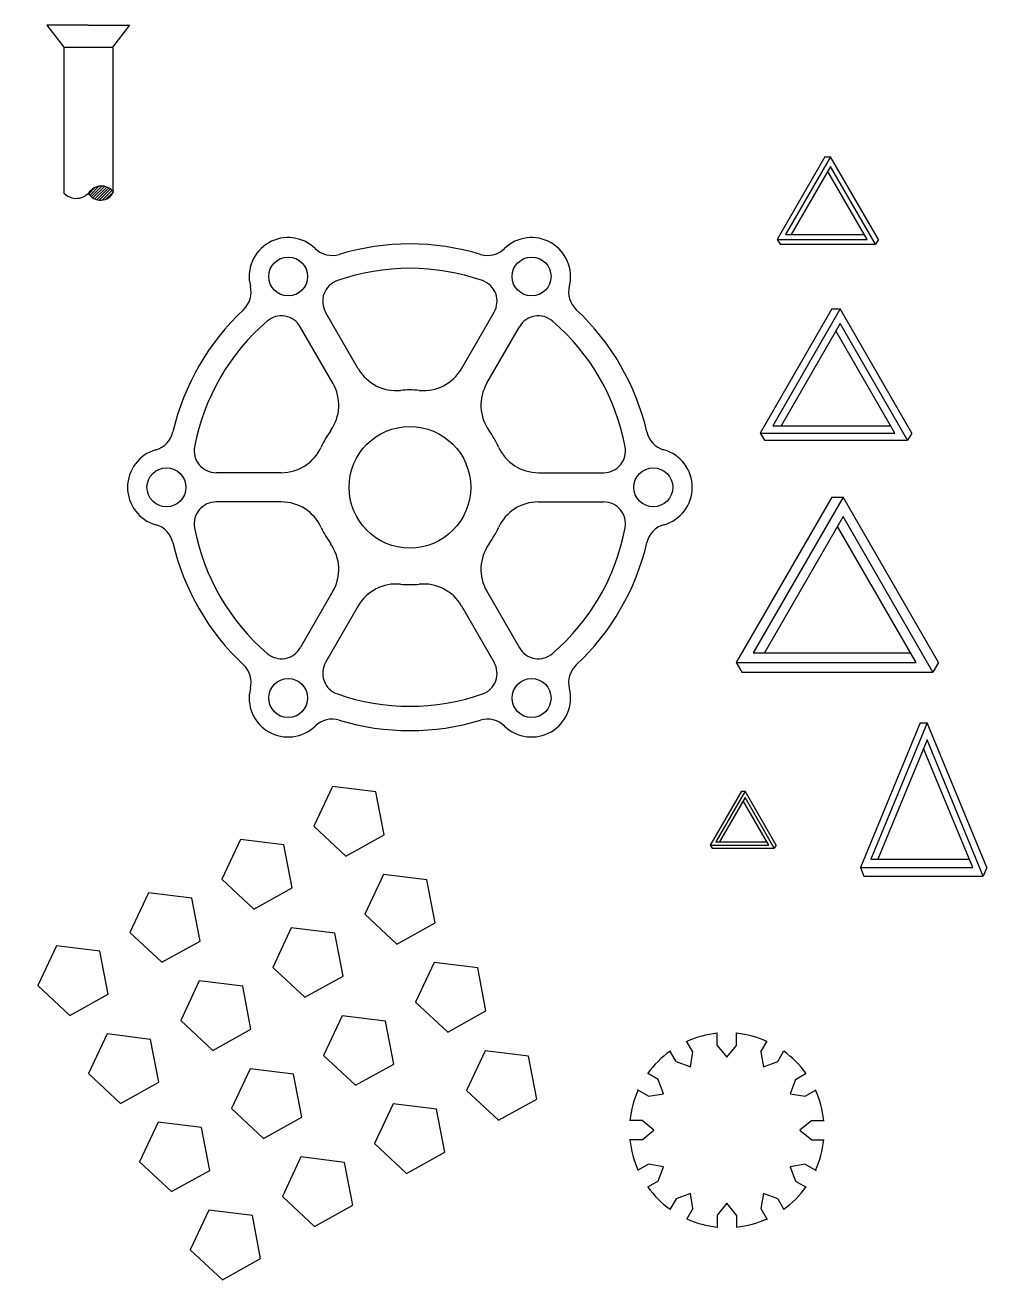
# Model space of a CAD drawing. Header units: millimetres. Extents: x 2 to 200, y 25 to 284.
import ezdxf

# ---------------------------------------------------------------- set-up
doc = ezdxf.new("R2010")
doc.units = ezdxf.units.MM

# ---------------------------------------------------------------- blocks, each defined once
blk = doc.blocks.new('*U1')
for p, q in [((-11.7, 3), (1.7, 3)), ((-11.7, -3), (1.7, -3))]:
    blk.add_line(p, q)
blk.add_circle((11.9, 0), 4)
for centre, radius, start, end in [((15.46, 12.5), 5, 193.1398, 254.1067), ((-11.7, 12), 9, 204.4433, 270), ((1.7, 7.5), 4.5, 270, 10.6719), ((11.9, 0), 8, 285.8933, 74.1067), ((-11.7, -12), 9, 90, 155.5567), ((1.7, -7.5), 4.5, 349.3281, 90), ((15.46, -12.5), 5, 105.8933, 166.8602)]:
    blk.add_arc(centre, radius, start, end)
blk = doc.blocks.new('*U2')
at = {"color": 0, "linetype": 'ByBlock', "lineweight": -2, "transparency": 16777216}
for p, rotation in [((43.35, 243.46), 120), ((81.46, 243.46), 59.99999999999999), ((24.3, 210.46), 180), ((43.35, 177.46), 239.9999999999999), ((81.46, 177.46), 299.9999999999999)]:
    blk.add_blockref('*U1', p, dxfattribs=dict(at, rotation=rotation))
blk.add_blockref('*U1', (100.51, 210.46), dxfattribs=at)
blk = doc.blocks.new('TRIANGLE')
for p, q in [((166.43, 257.41), (156.62, 240.42)), ((167.59, 257.41), (158.35, 241.42)), ((166.43, 257.41), (167.59, 257.41)), ((177.4, 240.42), (167.59, 257.41)), ((167.59, 255.41), (159.51, 241.42)), ((176.82, 239.42), (167.59, 255.41)), ((175.09, 240.42), (167.01, 254.41)), ((158.35, 241.42), (174.51, 241.42)), ((156.62, 240.42), (175.09, 240.42)), ((156.62, 240.42), (157.2, 239.42)), ((177.4, 240.42), (176.82, 239.42)), ((157.2, 239.42), (176.82, 239.42))]:
    blk.add_line(p, q)
blk = doc.blocks.new('*U4')
blk.add_lwpolyline([(-4.65, -6.8), (4.34, -6.96), (7.28, 1.54), (0.1, 6.96), (-7.28, 1.81)], close=True)
blk = doc.blocks.new('*U5')
at = {"color": 0, "linetype": 'ByBlock', "lineweight": -2, "transparency": 16777216}
for p in [(0, 62.68), (21.84, 62.68), (43.68, 62.68), (65.52, 62.68), (0, 41.79), (21.84, 41.79), (43.68, 41.79), (65.52, 41.79), (0, 20.89), (21.84, 20.89), (43.68, 20.89), (65.52, 20.89), (0, 0), (21.84, 0), (43.68, 0), (65.52, 0)]:
    blk.add_blockref('*U4', p, dxfattribs=at)
blk = doc.blocks.new('*U6')
for p, q in [((-0.07, 2), (-2.5, 0)), ((-2.5, 0), (-0.07, -2)), ((-0.07, 2), (2.5, 2)), ((-0.07, -2), (2.5, -2))]:
    blk.add_line(p, q)
blk = doc.blocks.new('*U7')
at = {"color": 0, "linetype": 'ByBlock', "lineweight": -2, "transparency": 16777216}
for p, rotation in [((137.53, 72.56), 120), ((146.28, 74.91), 89.99999999999999), ((155.03, 72.56), 59.99999999999999), ((131.12, 66.16), 149.9999999999999), ((161.43, 66.16), 29.99999999999998), ((128.78, 57.41), 180), ((131.12, 48.66), 209.9999999999999), ((161.43, 48.66), 329.9999999999998), ((137.53, 42.25), 239.9999999999999), ((155.03, 42.25), 299.9999999999998), ((146.28, 39.91), 269.9999999999998)]:
    blk.add_blockref('*U6', p, dxfattribs=dict(at, rotation=rotation))
blk.add_blockref('*U6', (163.78, 57.41), dxfattribs=at)

msp = doc.modelspace()

# ---------------------------------------------------------------- hatches: boundary and pattern name
h = msp.add_hatch()
h.set_pattern_fill('ANSI31', color=256, scale=0.13)
edge = h.paths.add_edge_path()
edge.add_arc((17.79, 248.19), 3.2, 39.7331, 146.9375)
edge.add_arc((17.6, 251.35), 2.87, 209.4119, 337.2586)

# ---------------------------------------------------------------- linework, layer by layer
for p, q in [((15.1, 284.44), (6.6, 284.44)), ((6.6, 284.44), (10.1, 279.94)), ((15.1, 284.44), (23.6, 284.44)), ((20.1, 279.94), (23.6, 284.44)), ((10.1, 279.94), (20.1, 279.94)), ((10.1, 279.94), (10.1, 249.94)), ((20.1, 279.94), (20.1, 249.94)), ((20.67, 249.58), (20.67, 249.58))]:
    msp.add_line(p, q)
msp.add_circle((81.16, 189.5), 12.5)
for centre, radius, start, end in [((12.6, 252.31), 3.45, 223.475, 326.5565), ((17.79, 248.19), 3.2, 39.7331, 146.9375), ((17.6, 251.35), 2.87, 209.4119, 337.2586), ((81.16, 189.5), 50, 73.1398, 106.8602), ((81.16, 189.5), 45, 70.6719, 109.3281), ((81.16, 189.5), 50, 133.1398, 166.8602), ((81.16, 189.5), 50, 13.1398, 46.8602), ((81.16, 189.5), 45, 130.6719, 169.3281), ((81.16, 189.5), 45, 10.6719, 49.3281), ((81.16, 189.5), 20, 84.4433, 95.5567), ((81.16, 189.5), 20, 144.4433, 155.5567), ((81.16, 189.5), 20, 24.4433, 35.5567), ((81.16, 189.5), 45, 190.6719, 229.3281), ((81.16, 189.5), 20, 204.4433, 215.5567), ((81.16, 189.5), 20, 324.4433, 335.5567), ((81.16, 189.5), 45, 310.6719, 349.3281), ((81.16, 189.5), 50, 193.1398, 226.8602), ((81.16, 189.5), 50, 313.1398, 346.8602), ((81.16, 189.5), 20, 264.4433, 275.5567), ((81.16, 189.5), 45, 250.6719, 289.3281), ((81.16, 189.5), 50, 253.1398, 286.8602), ((146.28, 57.41), 20, 95.7392, 114.2608), ((146.28, 57.41), 20, 65.7392, 84.2608), ((146.28, 57.41), 20, 125.7392, 144.2608), ((146.28, 57.41), 20, 35.7392, 54.2608), ((146.28, 57.41), 20, 155.7392, 174.2608), ((146.28, 57.41), 20, 5.7392, 24.2608), ((146.28, 57.41), 20, 185.7392, 204.2608), ((146.28, 57.41), 20, 335.7392, 354.2608), ((146.28, 57.41), 20, 215.7392, 234.2608), ((146.28, 57.41), 20, 305.7392, 324.2608), ((146.28, 57.41), 20, 245.7392, 264.2608), ((146.28, 57.41), 20, 275.7392, 294.2608)]:
    msp.add_arc(centre, radius, start, end)

# ---------------------------------------------------------------- block references
for name, p in [('TRIANGLE', (0, 0)), ('*U2', (18.75, -20.96)), ('*U7', (0, 0))]:
    msp.add_blockref(name, p)
for p, xscale, yscale, zscale in [((-81.82, -159.98), 1.5, 1.5, 1.5), ((-165.03, -327.35), 2, 2, 2), ((41.08, -40.27), 0.65, 0.65, 0.65)]:
    msp.add_blockref('TRIANGLE', p, dxfattribs=dict(xscale=xscale, yscale=yscale, zscale=zscale))
at = {"xscale": 1.25, "yscale": 1.75}
msp.add_blockref('TRIANGLE', (-22.07, -309.38), dxfattribs=at)
at = {"rotation": 30}
msp.add_blockref('*U5', (43.26, 34.91), dxfattribs=at)

doc.saveas('drawing.dxf')
